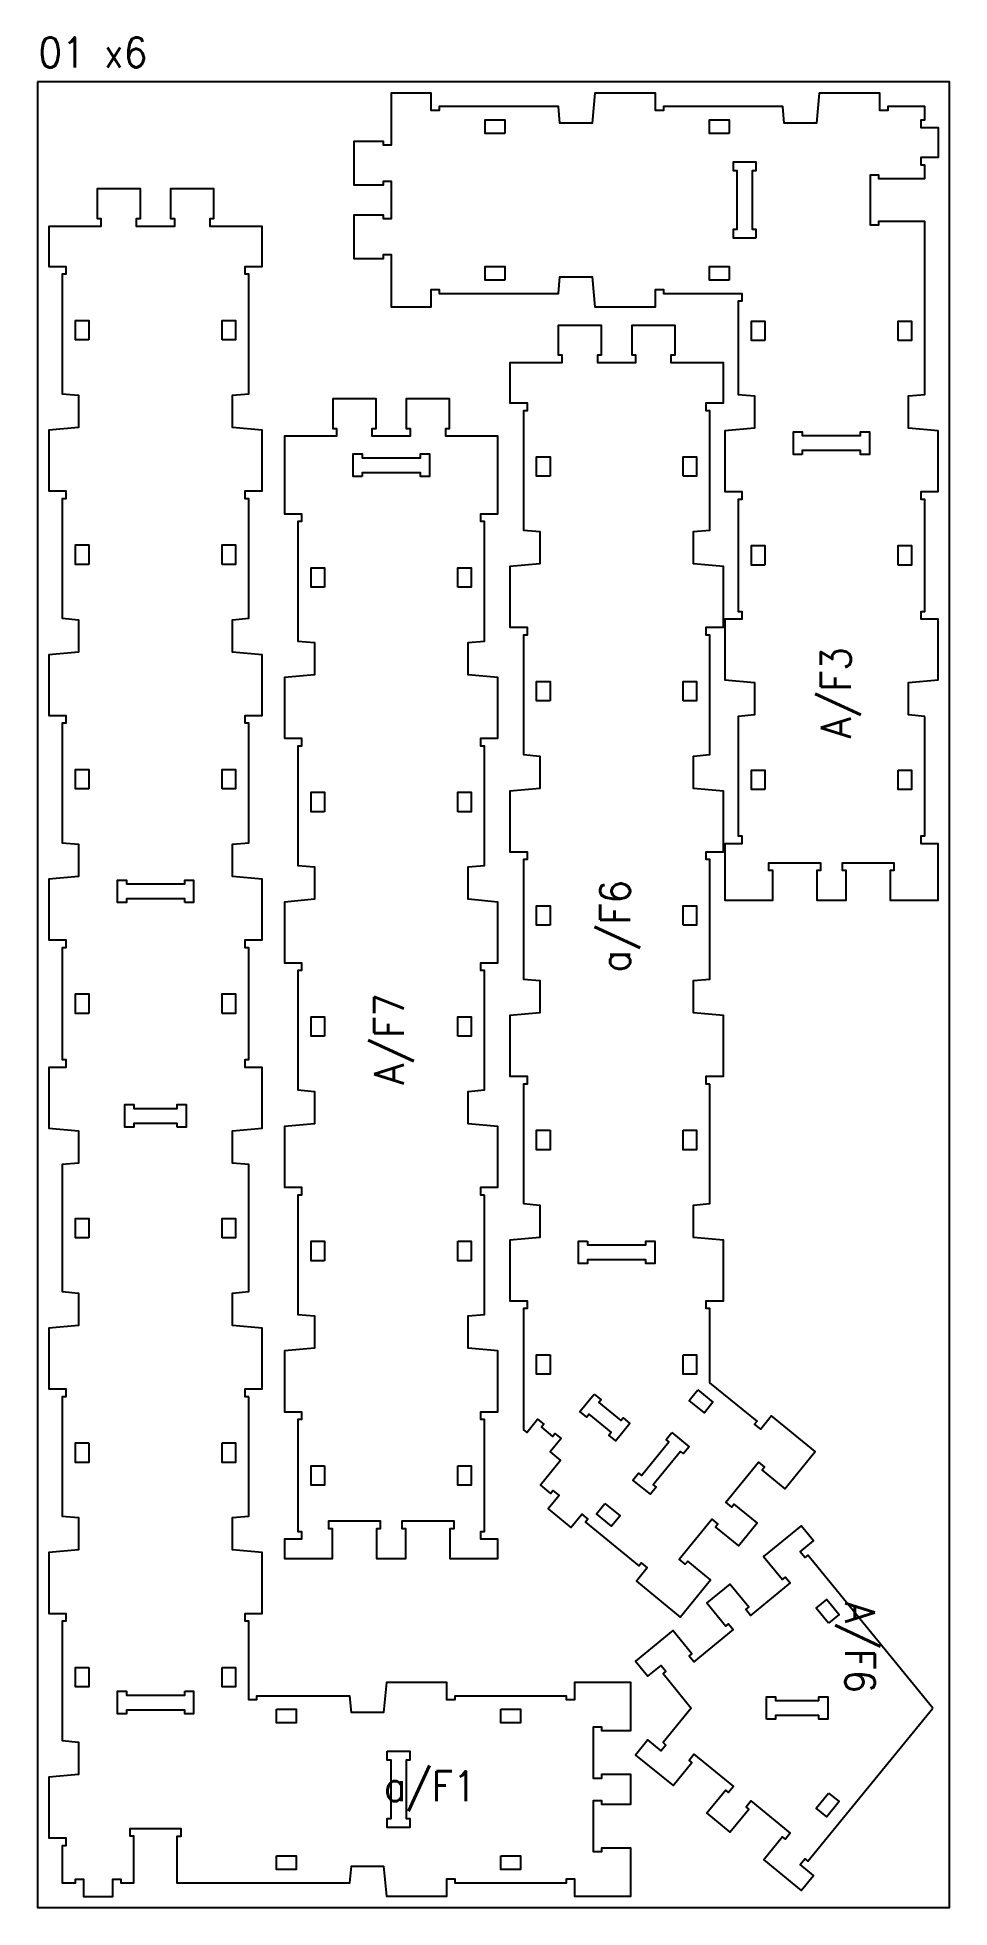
# Model space of a CAD drawing. Header units: inches. Extents: x -610 to 610, y -1250 to 1250.
import ezdxf

# ---------------------------------------------------------------- set-up
doc = ezdxf.new("R2010")
doc.units = ezdxf.units.IN
for name, color, linetype, true_color in [('0_SHEET_StructuralSheet 2440x1220x18', 1, 'Continuous', 0xff0000), ('1_3mmTOOL_2mmDEEP_CENTRE', 2, 'Continuous', 0xffff00), ('4_6mmTOOL_CUTTHROUGH_INSIDE', 4, 'Continuous', 0x00ffff), ('5_6mmTOOL_CUTTHROUGH_OUTSIDE', 5, 'Continuous', 0x0000ff)]:
    doc.layers.add(name, color=color, linetype=linetype, true_color=true_color)
doc.styles.add('textstyle0', font='')
doc.styles.add('textstyle1', font='')
doc.styles.add('textstyle2', font='')
doc.styles.add('textstyle3', font='')
doc.styles.add('textstyle4', font='')
doc.styles.add('textstyle5', font='')
doc.styles.get('textstyle0').set_extended_font_data('STANDARD')
doc.styles.get('textstyle1').set_extended_font_data('STANDARD')
doc.styles.get('textstyle2').set_extended_font_data('STANDARD')
doc.styles.get('textstyle3').set_extended_font_data('STANDARD')
doc.styles.get('textstyle4').set_extended_font_data('STANDARD')
doc.styles.get('textstyle5').set_extended_font_data('STANDARD')

msp = doc.modelspace()

# ---------------------------------------------------------------- linework, layer by layer
at = {"layer": '0_SHEET_StructuralSheet 2440x1220x18'}
msp.add_lwpolyline([(-610, 1190.4), (-610, -1249.6), (610, -1249.6), (610, 1190.4)], close=True, dxfattribs=at)
at = {"layer": '4_6mmTOOL_CUTTHROUGH_INSIDE'}
for points in [[(15, 1121.4), (-11, 1121.4), (-11, 1139.4), (15, 1139.4)], [(315, 1121.4), (289, 1121.4), (289, 1139.4), (315, 1139.4)], [(351, 981.4), (321, 981.4), (321, 993.4), (326, 993.4), (326, 1071.4), (321, 1071.4), (321, 1083.4), (351, 1083.4), (351, 1071.4), (346, 1071.4), (346, 993.4), (351, 993.4)], [(15, 925.4), (-11, 925.4), (-11, 943.4), (15, 943.4)], [(315, 925.4), (289, 925.4), (289, 943.4), (315, 943.4)], [(-541, 845.4), (-559, 845.4), (-559, 871.4), (-541, 871.4)], [(-363, 845.4), (-363, 871.4), (-345, 871.4), (-345, 845.4)], [(363, 844.4), (345, 844.4), (345, 870.4), (363, 870.4)], [(541, 844.4), (541, 870.4), (559, 870.4), (559, 844.4)], [(413, 692.4), (401, 692.4), (401, 722.4), (413, 722.4), (413, 717.4), (491, 717.4), (491, 722.4), (503, 722.4), (503, 692.4), (491, 692.4), (491, 697.4), (413, 697.4)], [(-175.8, 662.9), (-187.8, 662.9), (-187.8, 692.9), (-175.8, 692.9), (-175.8, 687.9), (-97.8, 687.9), (-97.8, 692.9), (-85.8, 692.9), (-85.8, 662.9), (-97.8, 662.9), (-97.8, 667.9), (-175.8, 667.9)], [(75.7, 663.1), (57.7, 663.1), (57.7, 689.1), (75.7, 689.1)], [(253.7, 663.1), (253.7, 689.1), (271.7, 689.1), (271.7, 663.1)], [(-541, 545.4), (-559, 545.4), (-559, 571.4), (-541, 571.4)], [(-363, 545.4), (-363, 571.4), (-345, 571.4), (-345, 545.4)], [(363, 544.4), (345, 544.4), (345, 570.4), (363, 570.4)], [(541, 544.4), (541, 570.4), (559, 570.4), (559, 544.4)], [(-225.8, 514.9), (-243.8, 514.9), (-243.8, 540.9), (-225.8, 540.9)], [(-47.8, 514.9), (-47.8, 540.9), (-29.8, 540.9), (-29.8, 514.9)], [(75.7, 363.1), (57.7, 363.1), (57.7, 389.1), (75.7, 389.1)], [(253.7, 363.1), (253.7, 389.1), (271.7, 389.1), (271.7, 363.1)], [(-541, 245.4), (-559, 245.4), (-559, 271.4), (-541, 271.4)], [(-363, 245.4), (-363, 271.4), (-345, 271.4), (-345, 245.4)], [(363, 244.4), (345, 244.4), (345, 270.4), (363, 270.4)], [(541, 270.4), (559, 270.4), (559, 244.4), (541, 244.4)], [(-225.8, 214.9), (-243.8, 214.9), (-243.8, 240.9), (-225.8, 240.9)], [(-47.8, 214.9), (-47.8, 240.9), (-29.8, 240.9), (-29.8, 214.9)], [(-413, 93.4), (-413, 98.4), (-491, 98.4), (-491, 93.4), (-503, 93.4), (-503, 123.4), (-491, 123.4), (-491, 118.4), (-413, 118.4), (-413, 123.4), (-401, 123.4), (-401, 93.4)], [(75.7, 63.1), (57.7, 63.1), (57.7, 89.1), (75.7, 89.1)], [(253.7, 63.1), (253.7, 89.1), (271.7, 89.1), (271.7, 63.1)], [(-541, -54.6), (-559, -54.6), (-559, -28.6), (-541, -28.6)], [(-363, -54.6), (-363, -28.6), (-345, -28.6), (-345, -54.6)], [(-225.8, -85.1), (-243.8, -85.1), (-243.8, -59.1), (-225.8, -59.1)], [(-47.8, -85.1), (-47.8, -59.1), (-29.8, -59.1), (-29.8, -85.1)], [(-423, -206.6), (-423, -201.6), (-481, -201.6), (-481, -206.6), (-493, -206.6), (-493, -176.6), (-481, -176.6), (-481, -181.6), (-423, -181.6), (-423, -176.6), (-411, -176.6), (-411, -206.6)], [(75.7, -210.9), (75.7, -236.9), (57.7, -236.9), (57.7, -210.9)], [(253.7, -210.9), (271.7, -210.9), (271.7, -236.9), (253.7, -236.9)], [(-541, -354.6), (-559, -354.6), (-559, -328.6), (-541, -328.6)], [(-363, -354.6), (-363, -328.6), (-345, -328.6), (-345, -354.6)], [(-225.8, -385.1), (-243.8, -385.1), (-243.8, -359.1), (-225.8, -359.1)], [(-47.8, -359.1), (-29.8, -359.1), (-29.8, -385.1), (-47.8, -385.1)], [(125.7, -358.9), (125.7, -363.9), (203.7, -363.9), (203.7, -358.9), (215.7, -358.9), (215.7, -388.9), (203.7, -388.9), (203.7, -383.9), (125.7, -383.9), (125.7, -388.9), (113.7, -388.9), (113.7, -358.9)], [(75.7, -510.9), (75.7, -536.9), (57.7, -536.9), (57.7, -510.9)], [(253.7, -510.9), (271.7, -510.9), (271.7, -536.9), (253.7, -536.9)], [(134.5, -563.3), (143.8, -570.9), (140.7, -574.8), (170.1, -598.9), (173.2, -595), (182.5, -602.6), (163.5, -625.8), (154.2, -618.2), (157.4, -614.3), (128, -590.3), (124.8, -594.2), (115.5, -586.6)], [(273.2, -557.9), (293.4, -574.4), (282, -588.3), (261.8, -571.9)], [(238.5, -614.7), (261.7, -633.7), (254.1, -643), (250.2, -639.9), (213.5, -684.8), (217.4, -687.9), (209.8, -697.2), (186.5, -678.2), (194.1, -668.9), (198, -672.1), (234.7, -627.2), (230.9, -624)], [(-541, -628.6), (-541, -654.6), (-559, -654.6), (-559, -628.6)], [(-363, -628.6), (-345, -628.6), (-345, -654.6), (-363, -654.6)], [(-225.8, -659.1), (-225.8, -685.1), (-243.8, -685.1), (-243.8, -659.1)], [(-47.8, -659.1), (-29.8, -659.1), (-29.8, -685.1), (-47.8, -685.1)], [(149.1, -709.6), (169.2, -726.1), (157.9, -740), (137.7, -723.5)], [(448.1, -869.5), (431.7, -849.3), (445.6, -837.9), (462.1, -858.1)], [(-541, -928.6), (-541, -954.6), (-559, -954.6), (-559, -928.6)], [(-363, -928.6), (-345, -928.6), (-345, -954.6), (-363, -954.6)], [(-413, -960.6), (-401, -960.6), (-401, -990.6), (-413, -990.6), (-413, -985.6), (-491, -985.6), (-491, -990.6), (-503, -990.6), (-503, -960.6), (-491, -960.6), (-491, -965.6), (-413, -965.6)], [(365.1, -998), (365.1, -968), (377.1, -968), (377.1, -973), (435.1, -973), (435.1, -968), (447.1, -968), (447.1, -998), (435.1, -998), (435.1, -993), (377.1, -993), (377.1, -998)], [(-290, -984.6), (-264, -984.6), (-264, -1002.6), (-290, -1002.6)], [(10, -984.6), (36, -984.6), (36, -1002.6), (10, -1002.6)], [(-142, -1040.6), (-112, -1040.6), (-112, -1052.6), (-117, -1052.6), (-117, -1130.6), (-112, -1130.6), (-112, -1142.6), (-142, -1142.6), (-142, -1130.6), (-137, -1130.6), (-137, -1052.6), (-142, -1052.6)], [(448.1, -1096.6), (462.1, -1108), (445.6, -1128.2), (431.7, -1116.8)], [(-290, -1180.6), (-264, -1180.6), (-264, -1198.6), (-290, -1198.6)], [(10, -1180.6), (36, -1180.6), (36, -1198.6), (10, -1198.6)]]:
    msp.add_lwpolyline(points, close=True, dxfattribs=at)
at = {"layer": '5_6mmTOOL_CUTTHROUGH_OUTSIDE'}
for points in [[(576.8, 342.3), (554.8, 344.2), (554.8, 387.5), (594.8, 391.1), (594.8, 472.1), (571.8, 472.1), (571.8, 482.6), (576.8, 482.6), (576.8, 632.1), (571.8, 632.1), (571.8, 642.6), (594.8, 642.6), (594.8, 723.7), (554.8, 727.3), (554.8, 770.5), (576.8, 772.5), (576.8, 1003.6), (514.8, 1003.6), (514.8, 998.6), (504.3, 998.6), (504.2, 1066.1), (514.7, 1066.1), (514.7, 1061.1), (576.8, 1061.1), (577, 1078.9), (572, 1078.9), (572, 1089.4), (595, 1089.4), (595, 1128.9), (572, 1128.9), (572, 1139.4), (577, 1139.4), (577, 1157.1), (527.2, 1157.1), (527.2, 1152.1), (516.8, 1152.1), (516.8, 1175.1), (435.7, 1175.1), (432.1, 1135.2), (388.9, 1135.2), (386.9, 1157.1), (227.2, 1157.1), (227.2, 1152.1), (216.8, 1152.1), (216.8, 1175.1), (135.7, 1175.1), (132.1, 1135.2), (88.9, 1135.2), (86.9, 1157.1), (-72.8, 1157.1), (-72.8, 1152.1), (-83.2, 1152.1), (-83.2, 1175.1), (-136.8, 1175.1), (-136.8, 1105.5), (-147.2, 1105.5), (-147.2, 1110.5), (-186.8, 1110.5), (-186.8, 1052.6), (-147.2, 1052.6), (-147.2, 1057.6), (-136.8, 1057.6), (-136.8, 1007.1), (-147.2, 1007.1), (-147.2, 1012.1), (-186.8, 1012.1), (-186.8, 954.3), (-147.2, 954.3), (-147.2, 959.3), (-136.8, 959.3), (-136.8, 889.6), (-83.2, 889.6), (-83.2, 912.6), (-72.8, 912.6), (-72.8, 907.6), (86.9, 907.6), (88.9, 929.6), (132.1, 929.6), (135.7, 889.6), (216.8, 889.6), (216.8, 912.6), (227.2, 912.6), (227.2, 907.6), (332.2, 907.6), (332.2, 897.1), (327.2, 897.1), (327.2, 772.5), (349.2, 770.5), (349.2, 727.3), (309.2, 723.7), (309.2, 642.6), (332.2, 642.6), (332.2, 632.1), (327.2, 632.1), (327.2, 482.6), (332.2, 482.6), (332.2, 472.1), (309.2, 472.1), (309.2, 391.1), (349.2, 387.5), (349.2, 344.2), (327.2, 342.3), (327.2, 182.6), (332.2, 182.6), (332.2, 172.1), (309.2, 172.1), (309.2, 96.6), (373.4, 96.6), (373.4, 136.1), (368.4, 136.1), (368.4, 146.6), (437.2, 146.6), (437.2, 136.1), (432.2, 136.1), (432.2, 96.6), (471.7, 96.6), (471.7, 136.1), (466.8, 136.1), (466.8, 146.6), (535.6, 146.6), (535.6, 136.1), (530.6, 136.1), (530.6, 96.6), (594.8, 96.6), (594.8, 172.1), (571.8, 172.1), (571.8, 182.6), (576.8, 182.6)], [(-327.2, -566.9), (-332.2, -566.9), (-332.2, -556.4), (-309.2, -556.4), (-309.2, -475.3), (-349.2, -471.7), (-349.2, -428.5), (-327.2, -426.5), (-327.2, -256.7), (-349.2, -254.8), (-349.2, -211.5), (-309.2, -207.9), (-309.2, -126.9), (-332.2, -126.9), (-332.2, -116.4), (-327.2, -116.4), (-327.2, 33.1), (-332.2, 33.1), (-332.2, 43.6), (-309.2, 43.6), (-309.2, 124.7), (-349.2, 128.3), (-349.2, 171.5), (-327.2, 173.5), (-327.2, 333.1), (-332.2, 333.1), (-332.2, 343.6), (-309.2, 343.6), (-309.2, 424.7), (-349.2, 428.3), (-349.2, 471.5), (-327.2, 473.5), (-327.2, 633.1), (-332.2, 633.1), (-332.2, 643.6), (-309.2, 643.6), (-309.2, 724.7), (-349.2, 728.3), (-349.2, 771.5), (-327.2, 773.5), (-327.2, 933.1), (-332.2, 933.1), (-332.2, 943.6), (-309.2, 943.6), (-309.2, 997.1), (-378.9, 997.1), (-378.9, 1007.6), (-373.9, 1007.6), (-373.9, 1047.1), (-431.8, 1047.1), (-431.8, 1007.6), (-426.8, 1007.6), (-426.8, 997.1), (-477.3, 997.1), (-477.3, 1007.6), (-472.3, 1007.6), (-472.3, 1047.1), (-530.1, 1047.1), (-530.1, 1007.6), (-525.1, 1007.6), (-525.1, 997.1), (-594.8, 997.1), (-594.8, 943.6), (-571.8, 943.6), (-571.8, 933.1), (-576.8, 933.1), (-576.8, 773.5), (-554.8, 771.5), (-554.8, 728.3), (-594.8, 724.7), (-594.8, 643.6), (-571.8, 643.6), (-571.8, 633.1), (-576.8, 633.1), (-576.8, 473.5), (-554.8, 471.5), (-554.8, 428.3), (-594.8, 424.7), (-594.8, 343.6), (-571.8, 343.6), (-571.8, 333.1), (-576.8, 333.1), (-576.8, 173.5), (-554.8, 171.5), (-554.8, 128.3), (-594.8, 124.7), (-594.8, 43.6), (-571.8, 43.6), (-571.8, 33.1), (-576.8, 33.1), (-576.8, -116.4), (-571.8, -116.4), (-571.8, -126.9), (-594.8, -126.9), (-594.8, -207.9), (-554.8, -211.5), (-554.8, -254.8), (-576.8, -256.7), (-576.8, -426.5), (-554.8, -428.5), (-554.8, -471.7), (-594.8, -475.3), (-594.8, -556.4), (-571.8, -556.4), (-571.8, -566.9), (-576.8, -566.9), (-576.8, -726.5), (-554.8, -728.5), (-554.8, -771.7), (-594.8, -775.3), (-594.8, -856.4), (-571.8, -856.4), (-571.8, -866.9), (-576.8, -866.9), (-576.8, -1026.5), (-554.8, -1028.5), (-554.8, -1071.7), (-594.8, -1075.3), (-594.8, -1156.4), (-571.8, -1156.4), (-571.8, -1166.9), (-576.8, -1166.9), (-576.8, -1216.6), (-559, -1216.6), (-559, -1211.6), (-548.5, -1211.6), (-548.5, -1234.6), (-509, -1234.6), (-509, -1211.6), (-498.5, -1211.6), (-498.5, -1216.6), (-480.8, -1216.4), (-480.8, -1154.3), (-485.8, -1154.3), (-485.8, -1143.8), (-418.3, -1144), (-418.3, -1154.5), (-423.3, -1154.5), (-423.3, -1216.4), (-192.1, -1216.4), (-190.1, -1194.4), (-146.9, -1194.4), (-143.3, -1234.4), (-62.2, -1234.4), (-62.2, -1211.4), (-51.8, -1211.4), (-51.8, -1216.4), (97.8, -1216.4), (97.8, -1211.4), (108.2, -1211.4), (108.2, -1234.4), (183.8, -1234.4), (183.8, -1170.2), (144.3, -1170.2), (144.3, -1175.2), (133.8, -1175.2), (133.8, -1106.4), (144.3, -1106.4), (144.3, -1111.4), (183.8, -1111.4), (183.8, -1071.9), (144.3, -1071.9), (144.3, -1076.9), (133.8, -1076.9), (133.8, -1008), (144.3, -1008), (144.3, -1013), (183.8, -1013), (183.8, -948.9), (108.2, -948.9), (108.2, -971.9), (97.8, -971.9), (97.8, -966.9), (-51.8, -966.9), (-51.8, -971.9), (-62.2, -971.9), (-62.2, -948.9), (-143.3, -948.9), (-146.9, -988.8), (-190.1, -988.8), (-192.1, -966.9), (-316.8, -966.9), (-316.8, -971.9), (-327.2, -971.9), (-327.2, -866.9), (-332.2, -866.9), (-332.2, -856.4), (-309.2, -856.4), (-309.2, -775.3), (-349.2, -771.7), (-349.2, -728.5), (-327.2, -726.5)], [(289.4, -149.2), (284.4, -149.2), (284.4, -138.7), (307.4, -138.7), (307.4, -57.6), (267.5, -54), (267.5, -10.8), (289.4, -8.8), (289.4, 150.8), (284.4, 150.8), (284.4, 161.3), (307.4, 161.3), (307.4, 242.4), (267.5, 246), (267.5, 289.2), (289.4, 291.2), (289.4, 450.8), (284.4, 450.8), (284.4, 461.3), (307.4, 461.3), (307.4, 542.4), (267.5, 546), (267.5, 589.2), (289.4, 591.2), (289.4, 750.8), (284.4, 750.8), (284.4, 761.3), (307.4, 761.3), (307.4, 814.8), (237.8, 814.8), (237.8, 825.3), (242.8, 825.3), (242.8, 864.8), (184.9, 864.8), (184.9, 825.3), (189.9, 825.3), (189.9, 814.8), (139.4, 814.8), (139.4, 825.3), (144.4, 825.3), (144.4, 864.8), (86.6, 864.8), (86.6, 825.3), (91.6, 825.3), (91.6, 814.8), (21.9, 814.8), (21.9, 761.3), (44.9, 761.3), (44.9, 750.8), (39.9, 750.8), (39.9, 591.2), (61.9, 589.2), (61.9, 546), (21.9, 542.4), (21.9, 461.3), (44.9, 461.3), (44.9, 450.8), (39.9, 450.8), (39.9, 291.2), (61.9, 289.2), (61.9, 246), (21.9, 242.4), (21.9, 161.3), (44.9, 161.3), (44.9, 150.8), (39.9, 150.8), (39.9, -8.8), (61.9, -10.8), (61.9, -54), (21.9, -57.6), (21.9, -138.7), (44.9, -138.7), (44.9, -149.2), (39.9, -149.2), (39.9, -308.8), (61.9, -310.8), (61.9, -354), (21.9, -357.6), (21.9, -438.7), (44.9, -438.7), (44.9, -449.2), (39.9, -449.2), (40, -611.2), (44.5, -614.9), (59, -597.1), (67.1, -603.8), (64, -607.6), (79.1, -620), (82.2, -616.1), (90.4, -622.8), (75.8, -640.6), (89.7, -652), (62.7, -685.1), (76.3, -696.2), (79.5, -692.4), (87.6, -699), (73.1, -716.8), (103.6, -741.8), (118.2, -724), (126.3, -730.7), (123.2, -734.6), (194.4, -792.9), (197.6, -789), (205.7, -795.6), (191.1, -813.4), (249.6, -861.3), (290.3, -811.6), (259.7, -786.6), (256.5, -790.5), (248.4, -783.8), (292, -730.6), (300.1, -737.2), (296.9, -741.1), (327.5, -766.1), (352.5, -735.5), (322, -710.5), (318.8, -714.4), (310.7, -707.7), (354.2, -654.5), (362.4, -661.1), (359.2, -665), (389.8, -690), (430.4, -640.3), (371.9, -592.5), (357.4, -610.3), (349.2, -603.6), (352.4, -599.7), (289.4, -548.2), (289.4, -449.2), (284.4, -449.2), (284.4, -438.7), (307.4, -438.7), (307.4, -357.6), (267.5, -354), (267.5, -310.8), (289.4, -308.8)], [(-12.1, -297.4), (-17.1, -297.4), (-17.1, -286.9), (5.9, -286.9), (5.9, -205.8), (-34, -202.2), (-34, -159), (-12.1, -157), (-12.1, 2.6), (-17.1, 2.6), (-17.1, 13.1), (5.9, 13.1), (5.9, 94.2), (-34, 97.8), (-34, 141), (-12.1, 143), (-12.1, 302.6), (-17.1, 302.6), (-17.1, 313.1), (5.9, 313.1), (5.9, 394.2), (-34, 397.8), (-34, 441), (-12.1, 443), (-12.1, 602.6), (-17.1, 602.6), (-17.1, 613.1), (5.9, 613.1), (5.9, 716.6), (-63.7, 716.6), (-63.7, 727.1), (-58.7, 727.1), (-58.7, 766.6), (-116.6, 766.6), (-116.6, 727.1), (-111.6, 727.1), (-111.6, 716.6), (-162.1, 716.6), (-162.1, 727.1), (-157.1, 727.1), (-157.1, 766.6), (-214.9, 766.6), (-214.9, 727.1), (-209.9, 727.1), (-209.9, 716.6), (-279.6, 716.6), (-279.6, 613.1), (-256.6, 613.1), (-256.6, 602.6), (-261.6, 602.6), (-261.6, 443), (-239.6, 441), (-239.6, 397.8), (-279.6, 394.2), (-279.6, 313.1), (-256.6, 313.1), (-256.6, 302.6), (-261.6, 302.6), (-261.6, 143), (-239.6, 141), (-239.6, 97.8), (-279.6, 94.2), (-279.6, 13.1), (-256.6, 13.1), (-256.6, 2.6), (-261.6, 2.6), (-261.6, -157), (-239.6, -159), (-239.6, -202.2), (-279.6, -205.8), (-279.6, -286.9), (-256.6, -286.9), (-256.6, -297.4), (-261.6, -297.4), (-261.6, -457), (-239.6, -459), (-239.6, -502.2), (-279.6, -505.8), (-279.6, -586.9), (-256.6, -586.9), (-256.6, -597.4), (-261.6, -597.4), (-261.6, -746.9), (-256.6, -746.9), (-256.6, -757.4), (-279.6, -757.4), (-279.6, -782.9), (-215.4, -782.9), (-215.4, -743.4), (-220.4, -743.4), (-220.4, -732.9), (-151.6, -732.9), (-151.6, -743.4), (-156.6, -743.4), (-156.6, -782.9), (-117.1, -782.9), (-117.1, -743.4), (-122.1, -743.4), (-122.1, -732.9), (-53.2, -732.9), (-53.2, -743.4), (-58.2, -743.4), (-58.2, -782.9), (5.9, -782.9), (5.9, -757.3), (-17.1, -757.3), (-17.1, -746.8), (-12.1, -746.8), (-12.1, -597.4), (-17.1, -597.4), (-17.1, -586.9), (5.9, -586.9), (5.9, -505.8), (-34, -502.2), (-34, -459), (-12.1, -457)], [(587.6, -983), (420.2, -778.6), (416.3, -781.7), (410, -774), (427.8, -759.4), (411.3, -739.3), (361.3, -780.3), (386.6, -811.2), (390.5, -808), (396.8, -815.8), (343.9, -859.1), (337.6, -851.3), (341.5, -848.1), (316.1, -817.2), (285.2, -842.5), (310.5, -873.5), (314.4, -870.3), (320.7, -878.1), (267.8, -921.3), (261.5, -913.6), (265.4, -910.4), (240, -879.5), (190, -920.4), (206.5, -940.5), (224.3, -926), (230.6, -933.7), (226.8, -936.9), (264.5, -983), (226.8, -1029.2), (230.6, -1032.4), (224.3, -1040.1), (206.5, -1025.5), (190, -1045.7), (240.1, -1086.6), (265.4, -1055.7), (261.6, -1052.5), (267.9, -1044.8), (320.8, -1088), (314.5, -1095.8), (310.6, -1092.6), (285.3, -1123.6), (316.2, -1148.9), (341.5, -1117.9), (337.7, -1114.8), (344, -1107), (396.9, -1150.3), (390.6, -1158), (386.7, -1154.9), (361.4, -1185.8), (411.4, -1226.8), (427.9, -1206.7), (410.1, -1192.1), (416.4, -1184.4), (420.3, -1187.5)]]:
    msp.add_lwpolyline(points, close=True, dxfattribs=at)

# ---------------------------------------------------------------- texts
at = {"layer": '0_SHEET_StructuralSheet 2440x1220x18', "insert": (-608.4, 1249.6), "char_height": 40, "width": 871.788, "attachment_point": 1, "style": 'textstyle0'}
msp.add_mtext('01 x6', dxfattribs=at)
at = {"layer": '1_3mmTOOL_2mmDEEP_CENTRE', "char_height": 40, "width": 533.492, "attachment_point": 1}
for s, insert, rotation, style in [('{\\W4.83531; }A/F3', (437.9, 192.1), 90, 'textstyle2'), ('{\\W4.83531; }a/F6', (142.6, -120.7), 90, 'textstyle4'), ('{\\W4.83531; }A/F7', (-159.8, -270.6), 90, 'textstyle3'), ('{\\W4.83531; }A/F6', (510.1, -720.3), 270, 'textstyle5')]:
    msp.add_mtext(s, dxfattribs=dict(at, insert=insert, rotation=rotation, style=style))
at = {"layer": '1_3mmTOOL_2mmDEEP_CENTRE', "insert": (-271.5, -1067.4), "char_height": 40, "width": 533.492, "attachment_point": 1, "style": 'textstyle1'}
msp.add_mtext('{\\W5.00197; }a/F1', dxfattribs=at)

doc.saveas('drawing.dxf')
